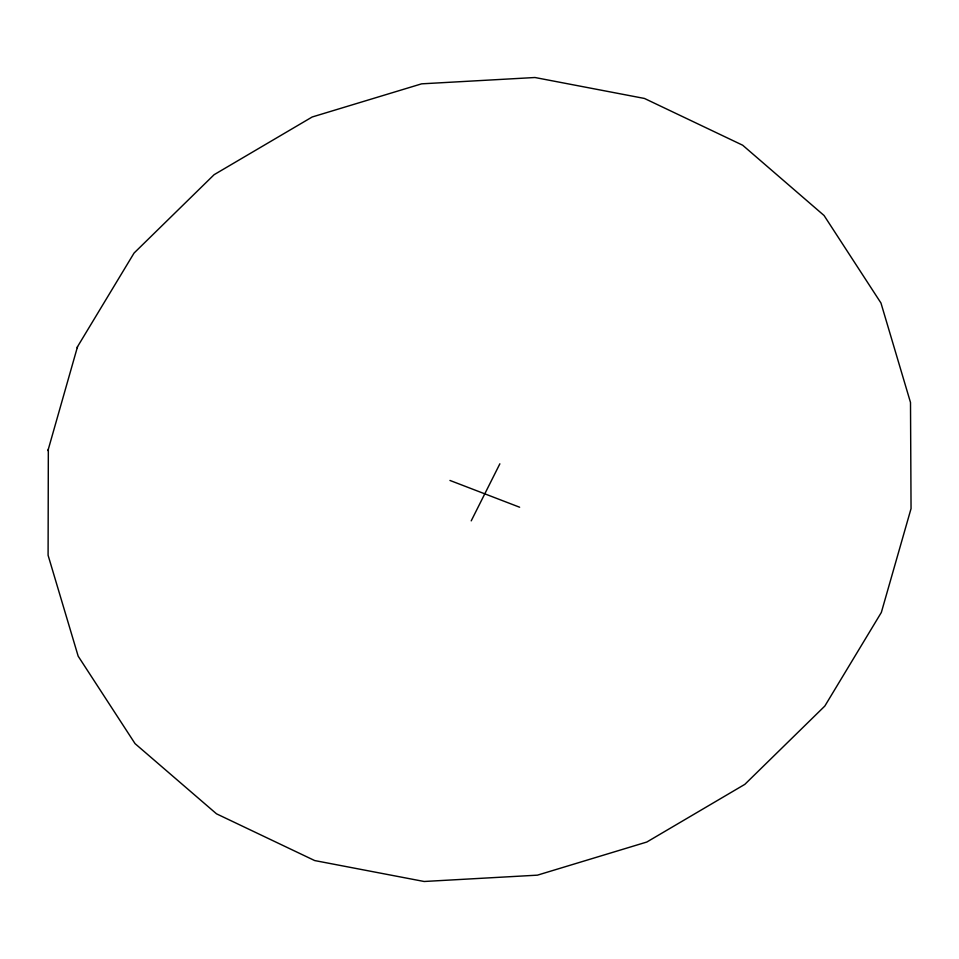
<?xml version="1.0" encoding="UTF-8"?>
<svg xmlns="http://www.w3.org/2000/svg" width="959" height="959" viewBox="0 0 959 959"><rect width="100%" height="100%" fill="white"/><g stroke="black" fill="none" stroke-linecap="round" stroke-linejoin="round"><path stroke-width="1.44" d="M47.95 450.586L77.523 346.678L134.068 253.044L214.109 174.694L312.19 116.986L421.612 83.841L534.954 77.511L644.46 98.453L742.674 145.217L824.069 215.511L880.961 303.008L910.499 402.48L911.05 508.606L881.345 612.441L824.836 706.04L744.831 784.354L646.798 842.038L537.424 875.159L424.142 881.489L314.684 860.559L216.506 813.819L135.063 743.645L78.17 656.172L48.094 555.273L48.334 449.232M77.2 347.829L77.523 346.678M471.217 520.857L499.867 463.808M449.951 480.447L519.634 507.227"/></g></svg>
